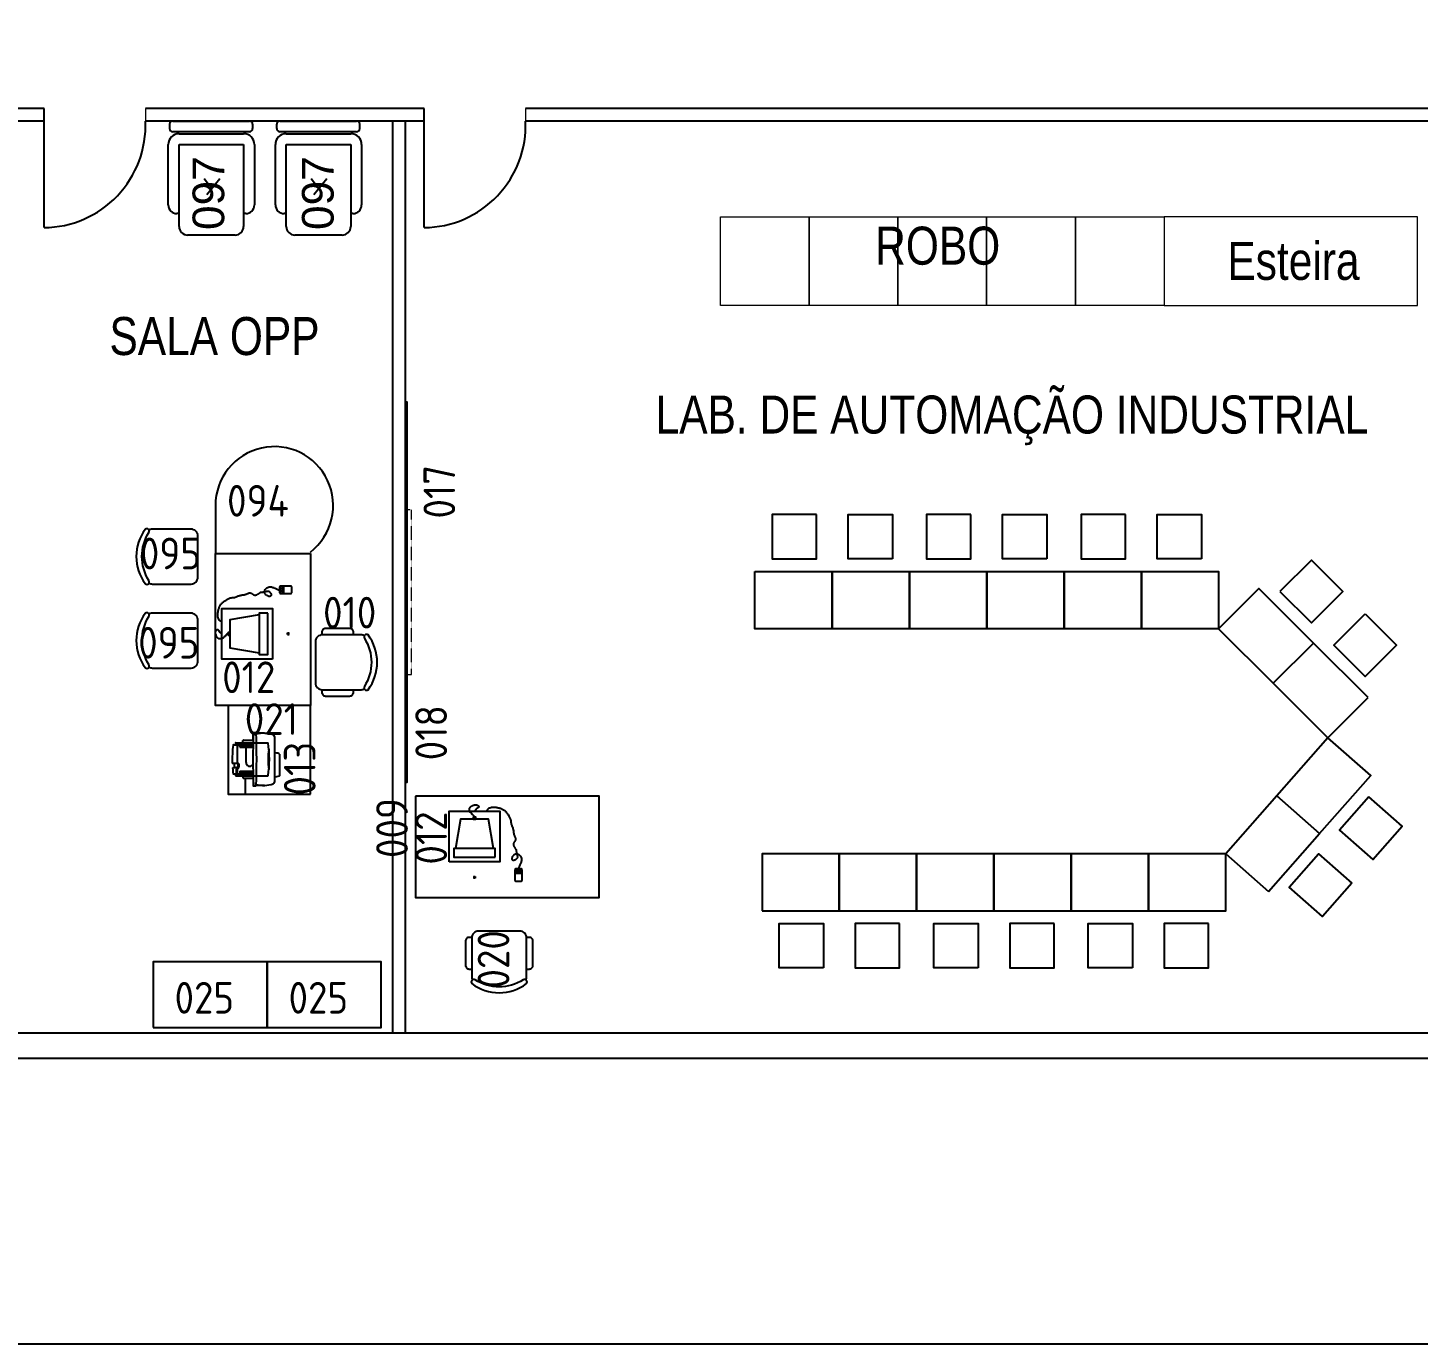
# Model space of a CAD drawing. Header units: millimetres. Extents: x 18768 to 1484868, y -11027 to 520152.
# Drawn here: x 32237 to 43213, y 482623 to 493014 of the extents above; entities that cross this region are included whole.
import ezdxf
from ezdxf.enums import TextEntityAlignment as Align

# ---------------------------------------------------------------- set-up
doc = ezdxf.new("R2010")
doc.units = ezdxf.units.MM
doc.linetypes.add('HIDDEN', pattern=[0.375, 0.25, -0.125])
for name, color, linetype in [('4-MOBILIA', 4, 'Continuous'), ('L018-SIMBOLO1', 3, 'Continuous'), ('L025-CONTORNO', 7, 'Continuous'), ('L025-TEXTO', 7, 'Continuous'), ('L035-ARRANJO-ADQUIRIR', 102, 'Continuous'), ('L035-ARRANJO-EXISTENTE', 180, 'Continuous'), ('L035-TEXTO', 40, 'Continuous'), ('PAREDES', 7, 'Continuous')]:
    doc.layers.add(name, color=color, linetype=linetype)
doc.layers.add('L035-DEMOLIÇÃO', color=40, linetype='Continuous', plot=False)
doc.styles.add('ISO-CP--18', font='isocp.shx', dxfattribs={"width": 0.75, "height": 180})
doc.styles.add('ISO-CP--25', font='isocp.shx', dxfattribs={"height": 250})
doc.styles.get("Standard").update_dxf_attribs({"font": 'arial.ttf'})

# ---------------------------------------------------------------- blocks, each defined once
blk = doc.blocks.new('BL_SENAI_id9320210400')
at = {"layer": 'L035-ARRANJO-ADQUIRIR', "color": 0}
for points in [[(-690, 550, -0.290756), (-310, 550, 0.829608), (-284, 579, 0.333333), (-716, 579, 0.829608), (-690, 550)], [(-710, 550, 0.129448), (-717, 523), (-717, 219, 0.414214), (-663, 164), (-338, 164, 0.414214), (-284, 219), (-284, 525, 0.120944), (-290, 550)], [(-717, 464), (-737, 464, 0.414214), (-767, 434), (-767, 244, 0.414214), (-737, 214), (-717, 214)], [(-284, 214), (-264, 214, 0.414214), (-234, 244), (-234, 434, 0.414214), (-264, 464), (-284, 464)]]:
    blk.add_lwpolyline(points, format="xyb", dxfattribs=at)
at = {"layer": 'L025-TEXTO', "style": 'ISO-CP--25'}
blk.add_attdef('rmp_mt_codmaterial', (15, 15), '', height=40, dxfattribs=at)
at = {"layer": 'L025-TEXTO', "style": 'ISO-CP--25', "flags": 1}
for tag in ['rmp_mt_nomeunid', 'rmp_mt_potencia', 'rmp_mt_cod']:
    blk.add_attdef(tag, (15, 15), '', height=40, dxfattribs=at)
blk = doc.blocks.new('BL_SENAI_id9370710510')
at = {"layer": 'L035-ARRANJO-ADQUIRIR', "color": 0}
for p, q in [((173, 95), (173, 119)), ((491, 168), (491, 85)), ((491, 142), (549, 142)), ((491, 141), (549, 141)), ((495, 168), (495, 145)), ((511, 168), (495, 168)), ((495, 145), (511, 145)), ((542, 174), (498, 174)), ((511, 145), (511, 168)), ((529, 168), (512, 168)), ((512, 168), (512, 145)), ((512, 145), (529, 145)), ((529, 145), (529, 168)), ((530, 168), (530, 145)), ((546, 168), (530, 168)), ((530, 145), (546, 145)), ((546, 145), (546, 168)), ((549, 85), (549, 168)), ((185, 107), (161, 107)), ((498, 78), (542, 78))]:
    blk.add_line(p, q, dxfattribs=at)
for points in [[(173, 581), (172, 586), (170, 590), (168, 593), (165, 596), (162, 598), (160, 599), (158, 600), (156, 602), (154, 603), (153, 604), (152, 606), (152, 607), (152, 609), (151, 610), (151, 611), (150, 612), (149, 613), (148, 614), (146, 615), (145, 616), (143, 617), (141, 618), (139, 620), (138, 622), (136, 624), (135, 627), (134, 630), (133, 633), (133, 637), (133, 640), (133, 644), (133, 647), (134, 650), (134, 653), (135, 656), (137, 658), (138, 661), (140, 663), (142, 665), (144, 667), (146, 668), (148, 670), (151, 671), (153, 672), (156, 673), (158, 674), (160, 675), (162, 676), (164, 676), (166, 677), (168, 678), (170, 678), (172, 679), (174, 679), (175, 679), (177, 680), (179, 680), (180, 680), (182, 680), (183, 680), (185, 680), (187, 680), (189, 679), (190, 679), (192, 678), (194, 678), (195, 677), (197, 676), (199, 675), (200, 674), (201, 672), (203, 671), (204, 670), (205, 669), (205, 667), (206, 666), (206, 665), (206, 664), (206, 663), (206, 662), (205, 660), (205, 659), (204, 658), (203, 658), (201, 657), (200, 656), (199, 655), (197, 654), (196, 653), (194, 653), (193, 652), (191, 651), (190, 650), (189, 649), (187, 648), (186, 647), (185, 645), (184, 644), (183, 642), (182, 640), (181, 637), (179, 635), (176, 632), (173, 629)], [(268, 629), (272, 638), (277, 645), (282, 650), (288, 655), (294, 657), (300, 659), (307, 661), (313, 661), (320, 662), (326, 662), (332, 661), (338, 661), (343, 660), (349, 659), (355, 658), (360, 657), (366, 656), (371, 654), (377, 652), (382, 651), (387, 649), (392, 646), (397, 644), (402, 641), (406, 637), (411, 634), (415, 630), (419, 626), (422, 621), (426, 617), (430, 612), (433, 607), (437, 602), (440, 597), (443, 591), (447, 586), (449, 580), (452, 575), (454, 570), (456, 565), (457, 560), (458, 555), (459, 550), (460, 545), (460, 540), (461, 535), (461, 531), (462, 526), (464, 521), (466, 516), (467, 511), (470, 507), (472, 502), (474, 496), (475, 491), (477, 486), (478, 481), (479, 475), (480, 470), (481, 465), (481, 459), (482, 454), (483, 449), (484, 445), (486, 440), (487, 436), (489, 432), (491, 428), (492, 425), (494, 421), (495, 418), (496, 415), (496, 411), (496, 408), (496, 405), (495, 402), (494, 398), (493, 395), (492, 393), (490, 390), (488, 387), (486, 385), (484, 382), (482, 380), (481, 377), (480, 375), (479, 372), (479, 369), (479, 366), (479, 362), (481, 359), (482, 355), (484, 352), (486, 348), (488, 345), (490, 342), (492, 338), (493, 336), (495, 333), (497, 331), (498, 329), (499, 327), (500, 326), (501, 325), (501, 325), (501, 324), (501, 324), (501, 324), (501, 324), (500, 323), (500, 322), (501, 319), (501, 316), (502, 312), (503, 308), (504, 303), (505, 298), (506, 293), (507, 287), (508, 283), (509, 278), (510, 275), (511, 271), (511, 268), (511, 265), (510, 262), (509, 259), (507, 257), (505, 254), (502, 251), (498, 248), (495, 246), (491, 244), (487, 242), (483, 241), (480, 241), (477, 241), (475, 242), (473, 243), (471, 245), (470, 247), (469, 250), (469, 253), (469, 256), (469, 259), (470, 262), (471, 265), (472, 268), (473, 271), (475, 274), (477, 277), (479, 280), (482, 283), (485, 286), (488, 289), (491, 291), (495, 293), (498, 294), (503, 294), (507, 293), (512, 292), (517, 290), (522, 287), (527, 283), (531, 279), (536, 274), (539, 269), (542, 263), (543, 257), (544, 251), (544, 245), (543, 239), (542, 233), (540, 227), (538, 221), (536, 216), (533, 210), (530, 205), (528, 199), (525, 194), (523, 189), (521, 183), (520, 177), (520, 174)], [(323, 336), (283, 566), (63, 566), (23, 336)]]:
    blk.add_lwpolyline(points, dxfattribs=at)
for points in [[(-27, 229), (-27, 629), (373, 629), (373, 229)], [(162, 566), (184, 566), (184, 581), (162, 581)], [(335, 266), (335, 336), (10, 336), (10, 266)]]:
    blk.add_lwpolyline(points, close=True, dxfattribs=at)
for centre, start, end in [((498, 168), 90, 180), ((542, 168), 0, 90), ((498, 85), 180, 270), ((542, 85), 270, 0)]:
    blk.add_arc(centre, 6.72, start, end, dxfattribs=at)
at = {"layer": 'L025-TEXTO', "style": 'ISO-CP--25'}
blk.add_attdef('rmp_mt_codmaterial', (15, 15), '', height=40, dxfattribs=at)
at = {"layer": 'L025-TEXTO', "style": 'ISO-CP--25', "flags": 1}
for tag in ['rmp_mt_nomeunid', 'rmp_mt_potencia', 'rmp_mt_cod']:
    blk.add_attdef(tag, (15, 15), '', height=40, dxfattribs=at)
blk = doc.blocks.new('BL_SENAI_id9320220810')
at = {"layer": 'L025-CONTORNO', "color": 0}
blk.add_lwpolyline([(-688, 238), (112, 238), (112, 1688), (-688, 1688)], close=True, dxfattribs=at)
at = {"layer": 'L025-TEXTO', "style": 'ISO-CP--25'}
blk.add_attdef('rmp_mt_codmaterial', (15, 15), '', height=40, dxfattribs=at)
at = {"layer": 'L025-TEXTO', "style": 'ISO-CP--25', "flags": 1}
for tag in ['rmp_mt_nomeunid', 'rmp_mt_potencia', 'rmp_mt_cod']:
    blk.add_attdef(tag, (15, 15), '', height=40, dxfattribs=at)
blk = doc.blocks.new('BL_SENAI_id9300159197')
at = {"layer": 'L025-CONTORNO', "color": 0, "linetype": 'HIDDEN', "lineweight": 9}
blk.add_lwpolyline([(-650, -50), (650, -50), (650, 0), (-650, 0)], close=True, dxfattribs=at)
at = {"layer": 'L025-TEXTO', "lineweight": 9, "style": 'ISO-CP--25'}
blk.add_attdef('rmp_mt_codmaterial', (15, 15), '', height=40, dxfattribs=at)
at = {"layer": 'L025-TEXTO', "lineweight": 9, "style": 'ISO-CP--25', "flags": 1}
for tag in ['rmp_mt_nomeunid', 'rmp_mt_potencia', 'rmp_mt_cod']:
    blk.add_attdef(tag, (15, 15), '', height=40, dxfattribs=at)
blk = doc.blocks.new('BL_SENAI_id9320290690')
at = {"layer": 'L025-CONTORNO', "color": 0}
blk.add_lwpolyline([(-3131, 134), (-131, 134), (-131, 152), (-3131, 152)], close=True, dxfattribs=at)
at = {"layer": 'L025-TEXTO', "style": 'ISO-CP--25'}
blk.add_attdef('rmp_mt_codmaterial', (15, 15), '', height=40, dxfattribs=at)
at = {"layer": 'L025-TEXTO', "style": 'ISO-CP--25', "flags": 1}
for tag in ['rmp_mt_nomeunid', 'rmp_mt_potencia', 'rmp_mt_cod']:
    blk.add_attdef(tag, (15, 15), '', height=40, dxfattribs=at)
blk = doc.blocks.new('BL_SENAI_id9320291110')
for p, q in [((-185, -49), (-185, 555)), ((-160, 580), (-126, 580)), ((-100, 555), (-100, -49)), ((0, 595), (477, 595)), ((-85, 0), (-85, 510)), ((0, 510), (647, 510)), ((0, 0), (0, 510)), ((545, 527), (545, 510)), ((715, 442), (715, 68)), ((647, 0), (0, 0)), ((-126, -74), (-160, -74)), ((477, -85), (0, -85)), ((545, 0), (545, -17))]:
    blk.add_line(p, q)
for centre, radius, start, end in [((-160, 555), 25.5, 90, 180), ((-126, 555), 25.5, 0, 90), ((0, 510), 85, 90, 180), ((477, 527), 68, 360, 90), ((647, 442), 68, 360, 90), ((0, 0), 85, 180, 270), ((647, 68), 68, 270, 0), ((-160, -49), 25.5, 180, 270), ((-126, -49), 25.5, 270, 360), ((477, -17), 68, 270, 360)]:
    blk.add_arc(centre, radius, start, end)
at = {"layer": 'L025-CONTORNO'}
for p, q in [((271, 322), (397, 219)), ((349, 259), (272, 198))]:
    blk.add_line(p, q, dxfattribs=at)
at = {"layer": 'L025-TEXTO'}
blk.add_attdef('rmp_mt_codmaterial', (89, 56), '', height=40, dxfattribs=at)
at = {"layer": 'L025-TEXTO', "flags": 1}
for tag in ['rmp_mt_nomeunid', 'rmp_mt_potencia', 'rmp_mt_cod']:
    blk.add_attdef(tag, (89, 56), '', height=40, dxfattribs=at)
blk = doc.blocks.new('BL_SENAI_id9320210370')
at = {"layer": 'L035-ARRANJO-ADQUIRIR', "color": 0}
for points in [[(-146, 159, 0.129448), (-139, 186), (-139, 490, 0.414214), (-193, 544), (-518, 544, 0.414214), (-572, 490), (-572, 184, 0.120944), (-566, 159)], [(-166, 158, -0.290756), (-546, 158, 0.829608), (-572, 130, 0.333333), (-140, 130, 0.829608), (-166, 158)]]:
    blk.add_lwpolyline(points, format="xyb", dxfattribs=at)
at = {"layer": 'L025-TEXTO', "style": 'ISO-CP--25'}
blk.add_attdef('rmp_mt_codmaterial', (15, 15), '', height=40, dxfattribs=at)
at = {"layer": 'L025-TEXTO', "style": 'ISO-CP--25', "flags": 1}
for tag in ['rmp_mt_nomeunid', 'rmp_mt_potencia', 'rmp_mt_cod']:
    blk.add_attdef(tag, (15, 15), '', height=40, dxfattribs=at)
blk = doc.blocks.new('BL_SENAI_id9320221610')
at = {"layer": 'L035-ARRANJO-ADQUIRIR', "color": 0}
blk.add_line((-640, -321), (-262, -321), dxfattribs=at)
blk.add_lwpolyline([(-262, 429), (938, 429), (938, -321), (-262, -321)], close=True, dxfattribs=at)
blk.add_arc((-640, 144), 465, 37.7997, 270, dxfattribs=at)
at = {"layer": 'L025-TEXTO', "style": 'ISO-CP--25'}
blk.add_attdef('rmp_mt_codmaterial', (15, 15), '', height=40, dxfattribs=at)
at = {"layer": 'L025-TEXTO', "style": 'ISO-CP--25', "flags": 1}
for tag in ['rmp_mt_nomeunid', 'rmp_mt_potencia', 'rmp_mt_cod']:
    blk.add_attdef(tag, (15, 15), '', height=40, dxfattribs=at)
blk = doc.blocks.new('BL_SENAI_id9320211380')
at = {"layer": 'L035-ARRANJO-ADQUIRIR', "color": 0}
for points in [[(388, -137, 0.129448), (395, -110), (395, 195, 0.414214), (341, 249), (16, 249, 0.414214), (-38, 195), (-38, -112, 0.120944), (-32, -137)], [(-38, 199), (-58, 199, 0.414214), (-88, 169), (-88, -21, 0.414214), (-58, -51), (-38, -51)], [(395, -51), (415, -51, 0.414214), (445, -21), (445, 169, 0.414214), (415, 199), (395, 199)], [(368, -137, -0.290756), (-12, -137, 0.829608), (-38, -166, 0.333333), (394, -166, 0.829608), (368, -137)]]:
    blk.add_lwpolyline(points, format="xyb", dxfattribs=at)
at = {"layer": 'L025-TEXTO', "style": 'ISO-CP--25'}
blk.add_attdef('rmp_mt_codmaterial', (15, 15), '', height=40, dxfattribs=at)
at = {"layer": 'L025-TEXTO', "style": 'ISO-CP--25', "flags": 1}
for tag in ['rmp_mt_nomeunid', 'rmp_mt_potencia', 'rmp_mt_cod']:
    blk.add_attdef(tag, (15, 15), '', height=40, dxfattribs=at)
blk = doc.blocks.new('BL_SENAI_id9370720080')
at = {"layer": 'L035-ARRANJO-EXISTENTE', "color": 0}
for p, q in [((-209, 167), (-209, 337)), ((-169, 28), (-169, 387)), ((136, 337), (-119, 337)), ((-92, 413), (-24, 413)), ((-21, 418), (-3, 418)), ((76, 357), (-1, 357)), ((0, 357), (0, 415)), ((79, 337), (79, 354)), ((139, 322), (139, 334)), ((154, 322), (0, 322)), ((104, 317), (0, 317)), ((104, 305), (0, 305)), ((104, 302), (0, 302)), ((55, 232), (55, 112)), ((104, 302), (104, 322)), ((124, 285), (124, 322)), ((124, 92), (124, 240)), ((124, 240), (161, 240)), ((126, 275), (158, 275)), ((132, 285), (132, 322)), ((104, 112), (0, 112)), ((104, 110), (0, 110)), ((104, 112), (104, 92)), ((136, 77), (-119, 77)), ((-92, 2), (-24, 2)), ((76, 57), (-1, 57)), ((104, 97), (0, 97)), ((154, 92), (0, 92)), ((0, 57), (0, 0)), ((79, 77), (79, 60)), ((139, 80), (139, 92)), ((-21, -3), (-3, -3))]:
    blk.add_line(p, q, dxfattribs=at)
for centre, radius, start, end in [((-154, 387), 15, 107.7571, 180), ((-82, 161), 252, 76.9063, 107.7571), ((721, 207), 850, 171.2026, 188.7974), ((4596, 207), 4625, 177.4284, 182.5716), ((-21, 415), 3, 90, 177.4284), ((-7, 415), 3, 2.5716, 90), ((-4624, 207), 4625, 357.4284, 2.5716), ((-3, 415), 3, 0, 90), ((76, 354), 3, 0, 90), ((136, 334), 3, 0, 90), ((-636, 207), 517, 351.0985, 8.9015), ((25, 232), 30, 0, 142.3429), ((137, 257), 28.3, 123.367, 236.633), ((137, 257), 20.8, 123.367, 227.8145), ((119, 285), 5, 303.367, 0), ((119, 230), 5, 0, 56.633), ((122, 240), 2, 0, 47.8145), ((119, 285), 12.5, 303.367, 0), ((-721, 207), 870, 2.1781, 4.441), ((154, 319), 3, 7.2919, 90), ((-721, 207), 885, 4.5759, 7.2919), ((-721, 207), 885, 352.7081, 1.9536), ((158, 278), 3, 270, 4.5759), ((161, 237), 3, 1.9536, 90), ((-154, 28), 15, 180, 252.2429), ((-82, 254), 252, 252.2429, 283.0937), ((-3, 0), 3, 270, 0), ((76, 60), 3, 270, 0), ((136, 80), 3, 270, 0), ((154, 95), 3, 270, 352.7081), ((-21, 0), 3, 182.5716, 270), ((-7, 0), 3, 270, 357.4284)]:
    blk.add_arc(centre, radius, start, end, dxfattribs=at)
at = {"layer": 'L035-ARRANJO-EXISTENTE', "color": 0, "extrusion": (0, 0, -1)}
blk.add_ellipse((-169, 337), major_axis=(40, 0), ratio=0.25, start_param=3.141593, end_param=4.712389, dxfattribs=at)
at = {"layer": 'L035-ARRANJO-EXISTENTE', "color": 0}
blk.add_ellipse((-169, 167), major_axis=(40, 0), ratio=0.25, start_param=3.141593, end_param=4.712389, dxfattribs=at)
at = {"layer": 'L025-TEXTO', "style": 'ISO-CP--18'}
blk.add_attdef('rmp_mt_codmaterial', (15, 15), '', height=40, dxfattribs=at)
at = {"layer": 'L025-TEXTO', "style": 'ISO-CP--18', "flags": 1}
for tag in ['rmp_mt_nomeunid', 'rmp_mt_potencia', 'rmp_mt_cod']:
    blk.add_attdef(tag, (15, 15), '', height=40, dxfattribs=at)
blk = doc.blocks.new('BL_SENAI_id9320220790')
at = {"layer": 'L025-CONTORNO', "color": 0}
blk.add_lwpolyline([(0, 0), (0, 700), (-650, 700), (-650, 0)], close=True, dxfattribs=at)
at = {"layer": 'L025-TEXTO', "style": 'ISO-CP--18'}
blk.add_attdef('rmp_mt_codmaterial', (15, 15), '', height=40, dxfattribs=at)
at = {"layer": 'L025-TEXTO', "style": 'ISO-CP--18', "flags": 1}
for tag in ['rmp_mt_nomeunid', 'rmp_mt_potencia', 'rmp_mt_cod']:
    blk.add_attdef(tag, (15, 15), '', height=40, dxfattribs=at)
blk = doc.blocks.new('BL_SENAI_id9320230440')
at = {"layer": 'L035-ARRANJO-ADQUIRIR', "color": 0}
blk.add_lwpolyline([(0, 520), (-900, 520), (-900, 0), (0, 0)], close=True, dxfattribs=at)
at = {"layer": 'L025-TEXTO', "style": 'ISO-CP--25'}
blk.add_attdef('rmp_mt_codmaterial', (15, 15), '', height=40, dxfattribs=at)
at = {"layer": 'L025-TEXTO', "style": 'ISO-CP--25', "flags": 1}
for tag in ['rmp_mt_nomeunid', 'rmp_mt_potencia', 'rmp_mt_cod']:
    blk.add_attdef(tag, (15, 15), '', height=40, dxfattribs=at)

msp = doc.modelspace()

# ---------------------------------------------------------------- linework, layer by layer
at = {"linetype": 'ByBlock', "lineweight": 15}
for p, q in [((33166.318, 492376.757), (33166.449, 492277.757)), ((36166.615, 492376.757), (36166.747, 492277.757)), ((32366.318, 492277.757), (32244.615, 492277.757)), ((32366.318, 492277.757), (32244.615, 492277.757)), ((35366.615, 492277.757), (35244.913, 492277.757)), ((37706.318, 491523.158), (38406.318, 491523.158)), ((37706.318, 490823.158), (37706.318, 491523.158)), ((38406.318, 491523.158), (38406.318, 490823.158)), ((38406.318, 491523.158), (39106.318, 491523.158)), ((38406.318, 490823.158), (38406.318, 491523.158)), ((39106.318, 491523.158), (39106.318, 490823.158)), ((39106.318, 491523.158), (39806.318, 491523.158)), ((39106.318, 490823.158), (39106.318, 491523.158)), ((39806.318, 491523.158), (39806.318, 490823.158)), ((39806.318, 491523.158), (40506.318, 491523.158)), ((39806.318, 490823.158), (39806.318, 491523.158)), ((40506.318, 491523.158), (40506.318, 490823.158)), ((40506.318, 491523.158), (41206.318, 491523.158)), ((40506.318, 490823.158), (40506.318, 491523.158)), ((41206.318, 491523.158), (41206.318, 490823.158)), ((38406.318, 490823.158), (37706.318, 490823.158)), ((39106.318, 490823.158), (38406.318, 490823.158)), ((39806.318, 490823.158), (39106.318, 490823.158)), ((40506.318, 490823.158), (39806.318, 490823.158)), ((41206.318, 490823.158), (40506.318, 490823.158))]:
    msp.add_line(p, q, dxfattribs=at)
msp.add_lwpolyline([(41206.318, 491523.158), (41206.318, 490823.158), (43206.318, 490823.158), (43206.318, 491523.158), (41206.318, 491523.158)], dxfattribs=at)
at = {"layer": '4-MOBILIA', "linetype": 'Continuous'}
for points in [[(38462.306, 489171.052), (38112.306, 489171.052), (38112.306, 488821.052), (38462.306, 488821.052)], [(39062.306, 488821.052), (38712.306, 488821.052), (38712.306, 489171.052), (39062.306, 489171.052)], [(39682.306, 489171.052), (39332.306, 489171.052), (39332.306, 488821.052), (39682.306, 488821.052)], [(40282.306, 488821.052), (39932.306, 488821.052), (39932.306, 489171.052), (40282.306, 489171.052)], [(40902.306, 489171.052), (40552.306, 489171.052), (40552.306, 488821.052), (40902.306, 488821.052)], [(41502.306, 488821.052), (41152.306, 488821.052), (41152.306, 489171.052), (41502.306, 489171.052)], [(42121.674, 488564.502), (42369.161, 488317.014), (42616.649, 488564.502), (42369.161, 488811.989)], [(42793.425, 488387.725), (43040.913, 488140.237), (42793.425, 487892.75), (42545.938, 488140.237)], [(42823.311, 486943.431), (42591.881, 486680.867), (42854.445, 486449.436), (43085.875, 486712.001)], [(42689.138, 486261.89), (42457.708, 485999.326), (42195.143, 486230.756), (42426.574, 486493.321)], [(38518.276, 485593.158), (38168.276, 485593.158), (38168.276, 485943.158), (38518.276, 485943.158)], [(39118.276, 485943.158), (38768.276, 485943.158), (38768.276, 485593.158), (39118.276, 485593.158)], [(39738.276, 485593.158), (39388.276, 485593.158), (39388.276, 485943.158), (39738.276, 485943.158)], [(40338.276, 485943.158), (39988.276, 485943.158), (39988.276, 485593.158), (40338.276, 485593.158)], [(40958.276, 485593.158), (40608.276, 485593.158), (40608.276, 485943.158), (40958.276, 485943.158)], [(41558.276, 485943.158), (41208.276, 485943.158), (41208.276, 485593.158), (41558.276, 485593.158)]]:
    msp.add_lwpolyline(points, close=True, dxfattribs=at)
at = {"layer": '4-MOBILIA'}
for points in [[(37977.306, 488721.052), (38587.306, 488721.052), (39197.306, 488721.052), (39197.306, 488271.052), (38587.306, 488271.052), (37977.306, 488271.052)], [(38587.306, 488721.052), (38587.306, 488271.052)], [(39197.306, 488721.052), (39807.306, 488721.052), (40417.306, 488721.052), (40417.306, 488271.052), (39807.306, 488271.052), (39197.306, 488271.052)], [(39807.306, 488721.052), (39807.306, 488271.052)], [(40417.306, 488721.052), (41027.306, 488721.052), (41637.306, 488721.052), (41637.306, 488271.052), (41027.306, 488271.052), (40417.306, 488271.052)], [(41027.306, 488721.052), (41027.306, 488271.052)], [(42818.174, 487726.58), (42386.839, 488157.915), (41955.504, 488589.25), (41637.306, 488271.052), (42068.641, 487839.717), (42499.976, 487408.382)], [(42386.839, 488157.915), (42068.641, 487839.717)], [(42030.859, 486195.604), (42434.209, 486653.217), (42837.559, 487110.829), (42499.976, 487408.382), (42096.626, 486950.77), (41693.276, 486493.158)], [(42434.209, 486653.217), (42096.626, 486950.77)], [(38033.276, 486043.158), (38643.276, 486043.158), (39253.276, 486043.158), (39253.276, 486493.158), (38643.276, 486493.158), (38033.276, 486493.158)], [(38643.276, 486043.158), (38643.276, 486493.158)], [(39253.276, 486043.158), (39863.276, 486043.158), (40473.276, 486043.158), (40473.276, 486493.158), (39863.276, 486493.158), (39253.276, 486493.158)], [(39863.276, 486043.158), (39863.276, 486493.158)], [(40473.276, 486043.158), (41083.276, 486043.158), (41693.276, 486043.158), (41693.276, 486493.158), (41083.276, 486493.158), (40473.276, 486493.158)], [(41083.276, 486043.158), (41083.276, 486493.158)]]:
    msp.add_lwpolyline(points, close=True, dxfattribs=at)
at = {"layer": 'L018-SIMBOLO1'}
msp.add_line((33953.208, 487094.368), (33953.208, 486969.368), dxfattribs=at)
at = {"layer": 'L035-DEMOLIÇÃO', "linetype": 'ByBlock', "lineweight": -2}
msp.add_lwpolyline([(110666.616, 482623.169), (18768.335, 482623.169), (18768.335, 520151.762), (110666.616, 520151.762)], close=True, dxfattribs=at)
at = {"layer": 'PAREDES'}
for p, q in [((32366.318, 492376.757), (28166.318, 492376.757)), ((32366.318, 491436.757), (32366.318, 492376.757)), ((35366.615, 492376.757), (33166.318, 492376.757)), ((35366.615, 491436.757), (35366.615, 492376.757)), ((37571.608, 492376.757), (36166.615, 492376.757)), ((51490.615, 492376.757), (37571.608, 492376.757)), ((32366.318, 492277.757), (28166.449, 492277.757)), ((35366.615, 492277.757), (33166.449, 492277.757)), ((35116.615, 492277.757), (35116.615, 485077.757)), ((35215.615, 492277.757), (35215.615, 485077.757)), ((38436.318, 492277.757), (36166.747, 492277.757)), ((51490.615, 492277.757), (38361.608, 492277.757)), ((52415.615, 485077.757), (27351.405, 485077.757)), ((52514.615, 484877.757), (27351.405, 484877.757))]:
    msp.add_line(p, q, dxfattribs=at)
for centre in [(32358.713, 492245.116), (35359.011, 492245.116)]:
    msp.add_arc(centre, 808.395, 270.5389939, 2.3140764, dxfattribs=at)

# ---------------------------------------------------------------- block references
at = {"layer": 'L035-ARRANJO-ADQUIRIR'}
ref = msp.add_blockref('BL_SENAI_id9320291110', (33431.318, 492092.742), dxfattribs=dict(at, rotation=270))
ref.add_attrib('rmp_mt_codmaterial', '097', (33787.976, 491417.934), dxfattribs={"layer": 'L025-TEXTO', "height": 250, "rotation": 90})
ref = msp.add_blockref('BL_SENAI_id9320291110', (34276.982, 492092.742), dxfattribs=dict(at, rotation=270))
ref.add_attrib('rmp_mt_codmaterial', '097', (34651.465, 491417.934), dxfattribs={"layer": 'L025-TEXTO', "height": 250, "rotation": 90})
ref = msp.add_blockref('BL_SENAI_id9320290690', (35081.226, 486928.807), dxfattribs=dict(at, rotation=270))
ref.add_attrib('rmp_mt_codmaterial', '018', dxfattribs={"layer": 'L025-TEXTO', "height": 250, "rotation": 90, "style": 'ISO-CP--25'}).set_placement((35421.328, 487449.961), align=Align.MIDDLE)
ref = msp.add_blockref('BL_SENAI_id9320221610', (34039.256, 488603.092), dxfattribs=dict(at, rotation=270))
ref.add_attrib('rmp_mt_codmaterial', '094', dxfattribs={"layer": 'L025-TEXTO', "height": 250, "style": 'ISO-CP--25'}).set_placement((34054.256, 489280.774), align=Align.MIDDLE)
ref = msp.add_blockref('BL_SENAI_id9300159197', (35215.615, 488559.741), dxfattribs=dict(at, rotation=90))
ref.add_attrib('rmp_mt_codmaterial', '017', dxfattribs={"layer": 'L025-TEXTO', "lineweight": 9, "height": 250, "rotation": 90, "style": 'ISO-CP--25'}).set_placement((35485.881, 489352.038), align=Align.MIDDLE)
ref = msp.add_blockref('BL_SENAI_id9320210370', (33035.692, 488484.539), dxfattribs=dict(at, rotation=270))
ref.add_attrib('rmp_mt_codmaterial', '095', dxfattribs={"layer": 'L025-TEXTO', "height": 250, "style": 'ISO-CP--25'}).set_placement((33363.109, 488864.496), align=Align.MIDDLE)
ref = msp.add_blockref('BL_SENAI_id9370710510', (34399.248, 488057.214), dxfattribs=dict(at, rotation=90))
ref.add_attrib('rmp_mt_codmaterial', '012', dxfattribs={"layer": 'L025-TEXTO', "height": 250, "style": 'ISO-CP--25'}).set_placement((33981.37, 487887.632), align=Align.MIDDLE)
ref = msp.add_blockref('BL_SENAI_id9320211380', (34757.086, 487827.437), dxfattribs=dict(at, rotation=90))
ref.add_attrib('rmp_mt_codmaterial', '010', dxfattribs={"layer": 'L025-TEXTO', "height": 250, "style": 'ISO-CP--25'}).set_placement((34778.308, 488272.69), align=Align.CENTER)
ref = msp.add_blockref('BL_SENAI_id9320210370', (33035.692, 487821.204), dxfattribs=dict(at, rotation=270))
ref.add_attrib('rmp_mt_codmaterial', '095', dxfattribs={"layer": 'L025-TEXTO', "height": 250, "style": 'ISO-CP--25'}).set_placement((33350.133, 488159.976), align=Align.MIDDLE)
ref = msp.add_blockref('BL_SENAI_id9320220790', (34467.816, 486964.671), dxfattribs=at)
ref.add_attrib('rmp_mt_codmaterial', '021', dxfattribs={"layer": 'L025-TEXTO', "height": 250, "style": 'ISO-CP--18'}).set_placement((34159.952, 487557.188), align=Align.MIDDLE)
ref = msp.add_blockref('BL_SENAI_id9370720080', (34015.126, 487447.121), dxfattribs=dict(at, rotation=180))
ref.add_attrib('rmp_mt_codmaterial', '013', dxfattribs={"layer": 'L025-TEXTO', "height": 250, "rotation": 90, "style": 'ISO-CP--18'}).set_placement((34509.219, 487166.082), align=Align.CENTER)
ref = msp.add_blockref('BL_SENAI_id9320220810', (35060.39, 486261.943), dxfattribs=dict(at, rotation=270.0000000000381))
ref.add_attrib('rmp_mt_codmaterial', '009', dxfattribs={"layer": 'L025-TEXTO', "height": 250, "rotation": 90, "style": 'ISO-CP--25'}).set_placement((35237.536, 486697.374), align=Align.CENTER)
ref = msp.add_blockref('BL_SENAI_id9370710510', (35591.193, 486200.974), dxfattribs=at)
ref.add_attrib('rmp_mt_codmaterial', '012', dxfattribs={"layer": 'L025-TEXTO', "height": 250, "rotation": 90, "style": 'ISO-CP--25'}).set_placement((35421.61, 486618.852), align=Align.MIDDLE)
ref = msp.add_blockref('BL_SENAI_id9320210400', (35458.186, 486048.544), dxfattribs=dict(at, rotation=180.0000000000381))
ref.add_attrib('rmp_mt_codmaterial', '020', dxfattribs={"layer": 'L025-TEXTO', "height": 250, "rotation": 90, "style": 'ISO-CP--25'}).set_placement((35913.616, 485660.981), align=Align.MIDDLE)
ref = msp.add_blockref('BL_SENAI_id9320230440', (33226.318, 485641.762), dxfattribs=dict(at, rotation=180))
ref.add_attrib('rmp_mt_codmaterial', '025', dxfattribs={"layer": 'L025-TEXTO', "height": 250, "style": 'ISO-CP--25'}).set_placement((33630.864, 485357.444), align=Align.MIDDLE)
ref = msp.add_blockref('BL_SENAI_id9320230440', (34126.318, 485641.762), dxfattribs=dict(at, rotation=180))
ref.add_attrib('rmp_mt_codmaterial', '025', dxfattribs={"layer": 'L025-TEXTO', "height": 250, "style": 'ISO-CP--25'}).set_placement((34530.864, 485357.444), align=Align.MIDDLE)

# ---------------------------------------------------------------- texts
at = {"layer": 'L035-TEXTO', "width": 0.8}
for s, p in [('ROBO', (38926.318, 491144.323)), ('Esteira', (41706.318, 491024.323)), ('SALA OPP', (32882.102, 490430.906)), ('LAB. DE AUTOMAÇÃO INDUSTRIAL', (37193.279, 489811.374))]:
    msp.add_text(s, height=300, dxfattribs=at).set_placement(p)

doc.saveas('drawing.dxf')
